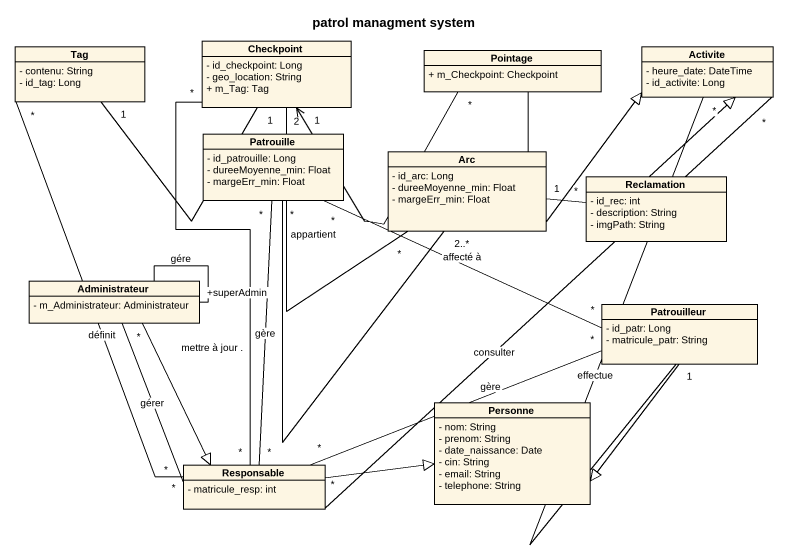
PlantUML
@startuml
title patrol managment system
hide circle
hide empty members
skinparam classAttributeIconSize 0
class Tag {
  - contenu: String
  - id_tag: Long
}
class Checkpoint {
  - id_checkpoint: Long
  - geo_location: String
  + m_Tag: Tag
}
class Pointage {
  + m_Checkpoint: Checkpoint
}
class Activite {
  - heure_date: DateTime
  - id_activite: Long
}
class Patrouille {
  - id_patrouille: Long
  - dureeMoyenne_min: Float
  - margeErr_min: Float
}
class Arc {
  - id_arc: Long
  - dureeMoyenne_min: Float
  - margeErr_min: Float
}
class Reclamation {
  - id_rec: int
  - description: String
  - imgPath: String
}
class Administrateur {
  - m_Administrateur: Administrateur
}
class Patrouilleur {
  - id_patr: Long
  - matricule_patr: String
}
class Personne {
  - nom: String
  - prenom: String
  - date_naissance: Date
  - cin: String
  - email: String
  - telephone: String
}
class Responsable {
  - matricule_resp: int
}
Checkpoint "1" -left- "1" Tag
Checkpoint "*" -- "*" Responsable : mettre à jour .
Pointage "*" -left-> "1" Checkpoint
Pointage -right-|> Activite
Patrouille "*" -- "*" Responsable : gère
Arc "*" -up- "2" Checkpoint : appartient
Arc "2..*" -left- "*" Patrouille
Arc "1" -right- "*" Reclamation
Reclamation -up-|> Activite
Administrateur "+superAdmin" -- Administrateur : gére
Administrateur --|> Responsable
Patrouilleur "1" -up- "*" Activite : effectue
Patrouilleur "*" -left- "*" Patrouille : affecté à
Patrouilleur --|> Personne
Patrouilleur "*" -left- "*" Responsable : gère
Responsable "*" -up- "*" Tag : définit
Responsable "*" -up- "*" Activite : consulter
Responsable "*" -up- "*" Administrateur : gérer
Responsable -right-|> Personne
@enduml
